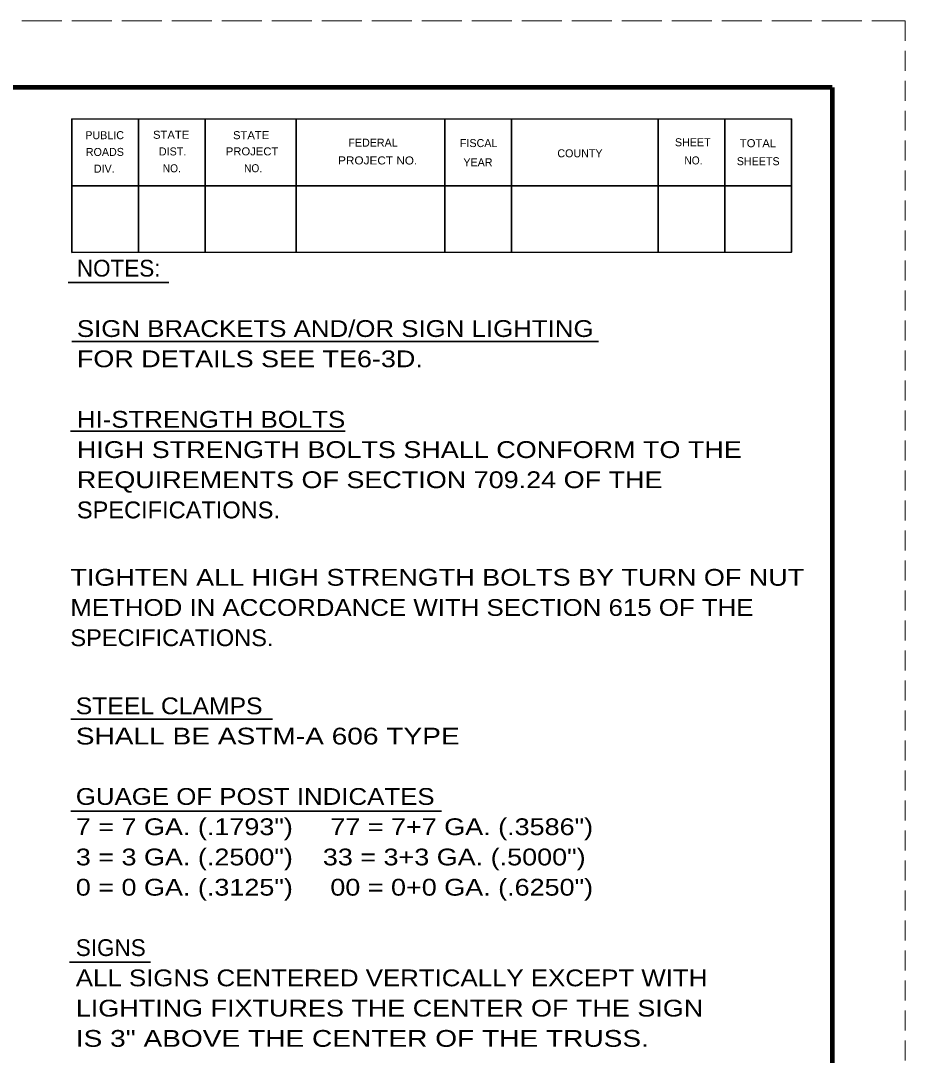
# Model space of a CAD drawing. Extents: x -7 to 673, y 0 to 440.
# Drawn here: x 540.7 to 673.4, y 285.1 to 440.3 of the extents above; entities that cross this region are included whole.
import ezdxf

# ---------------------------------------------------------------- set-up
doc = ezdxf.new("R2010")
doc.units = 0
doc.linetypes.add('LONG_DASHED', pattern=[7.5, 6, -1.5])
doc.linetypes.add('MEDIUM_DASHED', pattern=[4.5, 3, -1.5])
doc.layers.add('1', color=7, linetype='Continuous', lineweight=35)
doc.layers.add('61', color=7, linetype='Continuous', lineweight=35)

msp = doc.modelspace()

# ---------------------------------------------------------------- linework, layer by layer
at = {"layer": '1', "linetype": 'MEDIUM_DASHED', "lineweight": 13}
msp.add_line((673.4, 440.305), (673.38, 0.285), dxfattribs=at)
msp.add_line((673.4, 440.305), (673.38, 0.285), dxfattribs=at)
at = {"layer": '1'}
for p, q in [((547.795, 401.031), (562.915, 401.031)), ((548.355, 392.151), (627.395, 392.151)), ((548.175, 378.711), (589.375, 378.711)), ((548.192, 335.524), (578.452, 335.524)), ((548.192, 321.724), (603.812, 321.724)), ((548.012, 299.044), (560.152, 299.044))]:
    msp.add_line(p, q, dxfattribs=at)
at = {"layer": '61', "linetype": 'LONG_DASHED', "lineweight": 13}
msp.add_line((-6.62, 440.305), (673.4, 440.305), dxfattribs=at)
msp.add_line((-6.62, 440.305), (673.4, 440.305), dxfattribs=at)
at = {"layer": '61', "lineweight": 158}
msp.add_line((662.42, 430.305), (662.44, 10.265), dxfattribs=at)
msp.add_line((662.42, 430.305), (662.44, 10.265), dxfattribs=at)
at = {"layer": '61'}
for p, q in [((558.34, 425.545), (558.34, 405.545)), ((558.34, 425.545), (558.34, 405.545)), ((568.34, 425.545), (568.34, 405.545)), ((568.34, 425.545), (568.34, 405.545)), ((582.02, 425.545), (582.02, 405.545)), ((582.02, 425.545), (582.02, 405.545)), ((604.34, 425.545), (604.34, 405.545)), ((604.34, 425.545), (604.34, 405.545)), ((614.34, 425.545), (614.34, 405.545)), ((614.34, 425.545), (614.34, 405.545)), ((636.32, 425.565), (636.32, 405.565)), ((636.32, 425.565), (636.32, 405.565)), ((646.32, 425.565), (646.32, 405.565)), ((646.32, 425.565), (646.32, 405.565)), ((656.34, 415.525), (548.32, 415.545)), ((656.34, 415.525), (548.32, 415.545))]:
    msp.add_line(p, q, dxfattribs=at)
at = {"layer": '61', "lineweight": 158}
msp.add_lwpolyline([(662.42, 430.305), (23.38, 430.305), (23.38, 10.285)], dxfattribs=at)
msp.add_lwpolyline([(662.42, 430.305), (23.38, 430.305), (23.38, 10.285)], dxfattribs=at)
at = {"layer": '61'}
for points in [[(656.32, 425.565), (548.34, 425.545), (548.34, 405.545)], [(656.32, 425.565), (656.32, 405.565), (548.34, 405.545)], [(656.32, 425.565), (548.34, 425.545), (548.34, 405.545)], [(656.32, 425.565), (656.32, 405.565), (548.34, 405.545)]]:
    msp.add_lwpolyline(points, dxfattribs=at)

# ---------------------------------------------------------------- texts
at = {"layer": '1'}
for s, p in [('NOTES:', (549.115, 401.911)), ('SIGNS', (548.952, 299.964))]:
    msp.add_text(s, height=2.52, dxfattribs=at).set_placement(p)
for s, width, p in [('SIGN BRACKETS AND/OR SIGN LIGHTING', 1.15, (549.115, 392.851)), ('FOR DETAILS SEE TE6-3D.', 1.2, (549.115, 388.311)), ('HI-STRENGTH BOLTS', 1.15, (549.115, 379.231)), ('HIGH STRENGTH BOLTS SHALL CONFORM TO THE', 1.2, (549.115, 374.691)), ('REQUIREMENTS OF SECTION 709.24 OF THE', 1.2, (549.115, 370.171)), ('SPECIFICATIONS.', 1.05, (549.115, 365.651)), ('SPECIFICATIONS.', 1.05, (549.115, 365.631)), ('TIGHTEN ALL HIGH STRENGTH BOLTS BY TURN OF NUT', 1.2, (548.14, 355.522)), ('METHOD IN ACCORDANCE WITH SECTION 615 OF THE', 1.15, (548.14, 351.002)), ('SPECIFICATIONS.', 1.05, (548.14, 346.462)), ('STEEL CLAMPS', 1.1, (548.952, 336.244)), ('SHALL BE ASTM-A 606 TYPE', 1.25, (548.952, 331.704)), ('GUAGE OF POST INDICATES', 1.15, (548.952, 322.644)), ('7 = 7 GA. (.1793")     77 = 7+7 GA. (.3586")', 1.2, (548.952, 318.104)), ('3 = 3 GA. (.2500")    33 = 3+3 GA. (.5000")', 1.2, (548.952, 313.564)), ('0 = 0 GA. (.3125")     00 = 0+0 GA. (.6250")', 1.2, (548.952, 309.024)), ('ALL SIGNS CENTERED VERTICALLY EXCEPT WITH', 1.15, (548.952, 295.424)), ('LIGHTING FIXTURES THE CENTER OF THE SIGN', 1.2, (548.952, 290.884)), ('IS 3" ABOVE THE CENTER OF THE TRUSS.', 1.25, (548.952, 286.344))]:
    msp.add_text(s, height=2.52, dxfattribs=dict(at, width=width)).set_placement(p)
at = {"layer": '61'}
for s, rotation, width, p in [('STATE', 0.059, 1.05, (560.54, 422.585)), ('STATE', 0.059, 1.05, (560.54, 422.585)), ('STATE', 0.059, 1.05, (572.54, 422.525)), ('STATE', 0.059, 1.05, (572.54, 422.525)), ('TOTAL', 359.926, 1.05, (648.58, 421.325)), ('TOTAL', 359.926, 1.05, (648.58, 421.325)), ('PROJECT', 359.908, 1.05, (571.46, 420.105)), ('PROJECT', 359.908, 1.05, (571.46, 420.105)), ('PROJECT NO.', 359.922, 1.1, (588.3, 418.745)), ('PROJECT NO.', 359.922, 1.1, (588.3, 418.745)), ('NO.', 359.852, 0.95, (640.26, 418.745)), ('NO.', 359.852, 0.95, (640.26, 418.745)), ('NO.', 359.852, 0.95, (562, 417.565)), ('NO.', 359.852, 0.95, (562, 417.565)), ('NO.', 0.225, 0.95, (574.2, 417.565)), ('NO.', 0.225, 0.95, (574.2, 417.565))]:
    msp.add_text(s, height=1.201, rotation=rotation, dxfattribs=dict(at, width=width)).set_placement(p)
for s, rotation, p in [('PUBLIC', 0.033, (550.38, 422.525)), ('PUBLIC', 0.033, (550.38, 422.525)), ('FEDERAL', 0.007, (589.84, 421.405)), ('FEDERAL', 0.007, (589.84, 421.405)), ('FISCAL', 359.942, (606.58, 421.345)), ('FISCAL', 359.942, (606.58, 421.345)), ('SHEET', 0.059, (638.84, 421.465)), ('SHEET', 0.059, (638.84, 421.465)), ('ROADS', 0.124, (550.46, 420.005)), ('ROADS', 0.124, (550.46, 420.005)), ('DIST.', 0.056, (561.42, 420.085)), ('DIST.', 0.056, (561.42, 420.085)), ('COUNTY', 0.069, (621.2, 419.805)), ('COUNTY', 0.069, (621.2, 419.805)), ('YEAR', 0.105, (607.1, 418.445)), ('YEAR', 0.105, (607.1, 418.445)), ('SHEETS', 359.959, (648.12, 418.625)), ('SHEETS', 359.959, (648.12, 418.625)), ('DIV.', 359.932, (551.66, 417.505)), ('DIV.', 359.932, (551.66, 417.505))]:
    msp.add_text(s, height=1.201, rotation=rotation, dxfattribs=at).set_placement(p)

doc.saveas('drawing.dxf')
